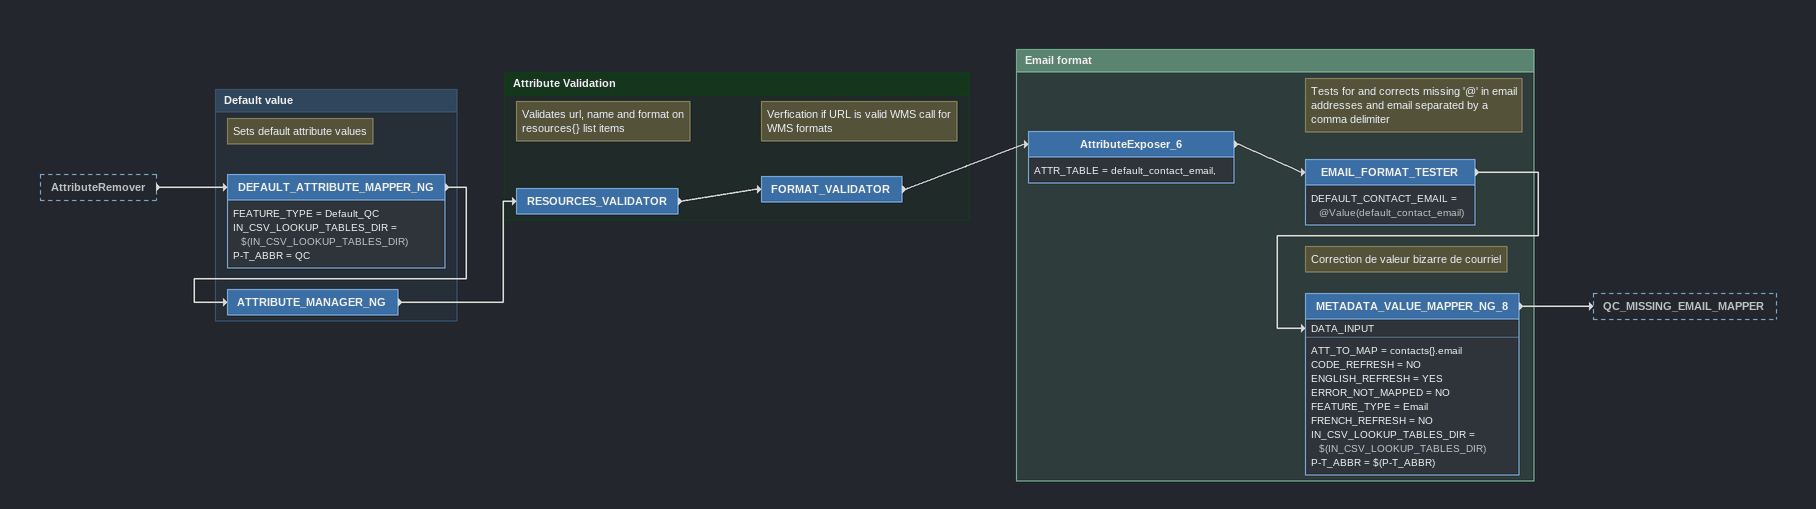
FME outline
AttributeRemover [outside]
    -> DEFAULT_ATTRIBUTE_MAPPER_NG

Bookmark: Default value
Note: Sets default attribute values
DEFAULT_ATTRIBUTE_MAPPER_NG
    FEATURE_TYPE = Default_QC
    IN_CSV_LOOKUP_TABLES_DIR = $(IN_CSV_LOOKUP_TABLES_DIR)
    P-T_ABBR = QC
    -> ATTRIBUTE_MANAGER_NG
ATTRIBUTE_MANAGER_NG
    -> RESOURCES_VALIDATOR

Bookmark: Attribute Validation
Note: Validates url, name and format on resources{} list items
RESOURCES_VALIDATOR
    -> FORMAT_VALIDATOR
Note: Verfication if URL is valid WMS call for WMS formats
FORMAT_VALIDATOR
    -> AttributeExposer_6

Bookmark: Email format
AttributeExposer_6
    ATTR_TABLE = default_contact_email,
    -> EMAIL_FORMAT_TESTER
Note: Tests for and corrects missing '@' in email addresses and email separated by a comma delimiter
EMAIL_FORMAT_TESTER
    DEFAULT_CONTACT_EMAIL = @Value(default_contact_email)
    -> METADATA_VALUE_MAPPER_NG_8 [DATA_INPUT]
Note: Correction de valeur bizarre de courriel
METADATA_VALUE_MAPPER_NG_8
    ATT_TO_MAP = contacts{}.email
    CODE_REFRESH = NO
    ENGLISH_REFRESH = YES
    ERROR_NOT_MAPPED = NO
    FEATURE_TYPE = Email
    FRENCH_REFRESH = NO
    IN_CSV_LOOKUP_TABLES_DIR = $(IN_CSV_LOOKUP_TABLES_DIR)
    P-T_ABBR = $(P-T_ABBR)
    -> QC_MISSING_EMAIL_MAPPER
